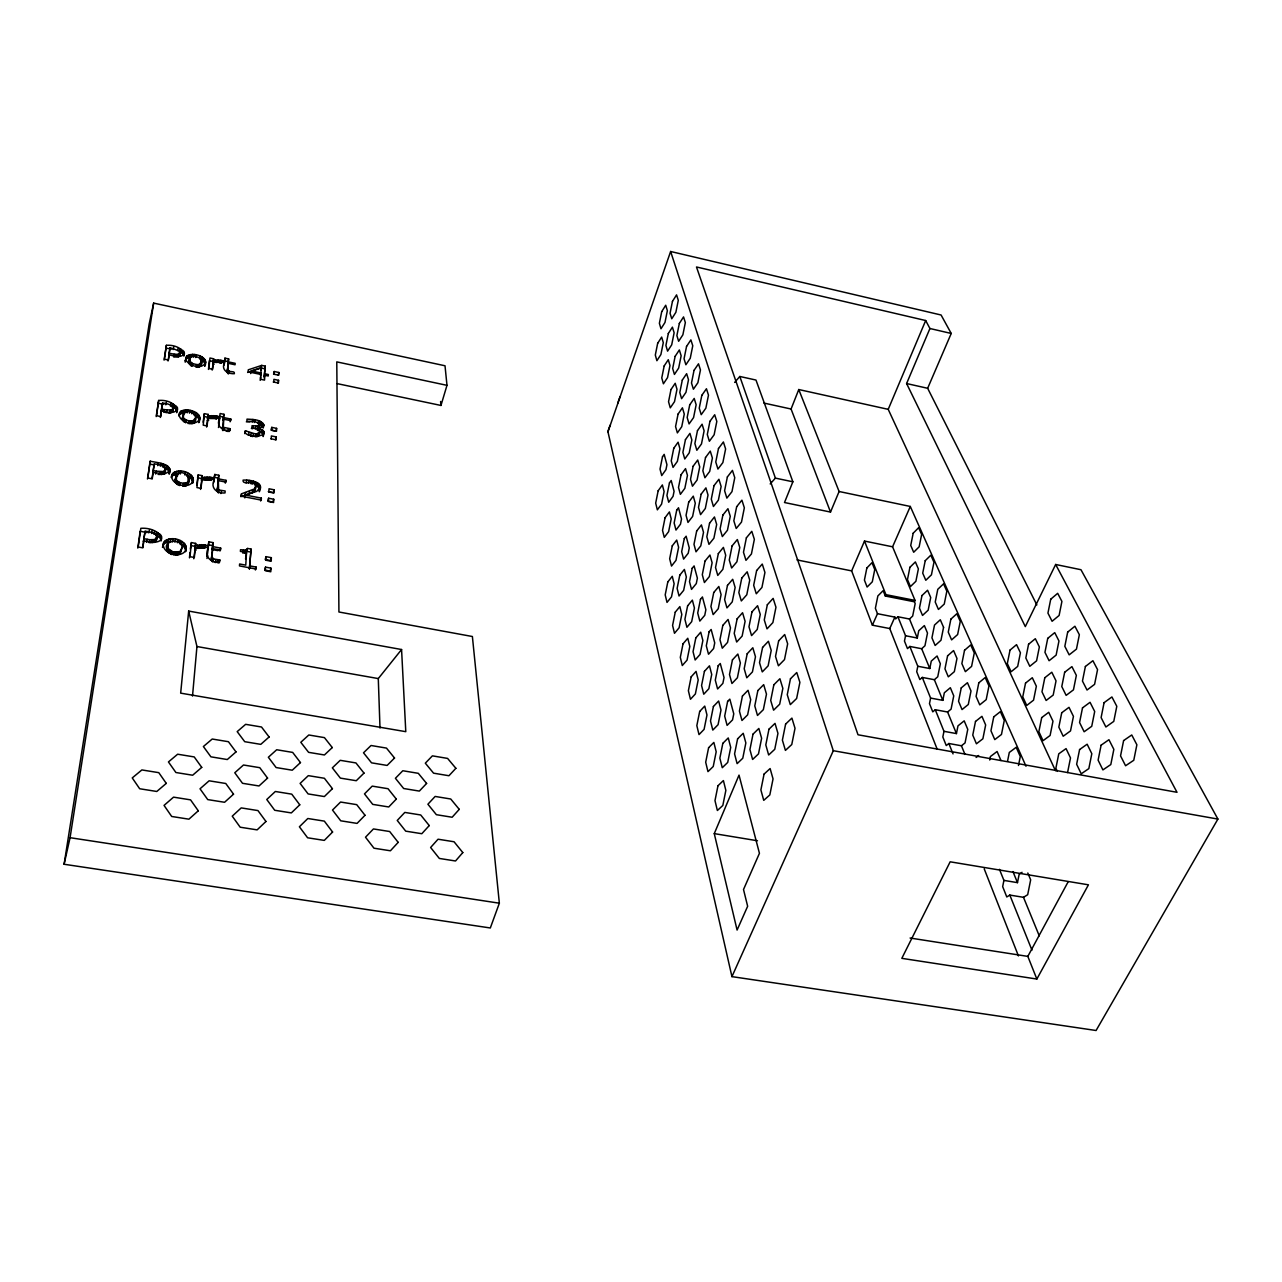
<?xml version="1.0" encoding="UTF-8"?>
<svg xmlns="http://www.w3.org/2000/svg" width="1282" height="1282" viewBox="0 0 1282 1282"><rect width="100%" height="100%" fill="white"/><g stroke="black" fill="none" stroke-linecap="round" stroke-linejoin="round"><path stroke-width="1.5" d="M228.276 363.351L227.17 372.229L228.276 363.351L235.071 364.761L235.183 363.319L228.388 361.893L228.645 358.912L224.959 358.143L224.078 363.784L224.959 358.143M223.565 419.182C223.885 427.178 221.273 440.127 223.565 419.182L230.68 420.624L230.808 419.038L223.693 417.579L223.965 414.31L220.119 413.525L219.174 419.551L219.462 416.265L223.308 417.051L223.036 420.336L223.693 417.579M218.373 480.622L218.677 492.929L217.107 491.006L218.373 480.622L225.856 482.096L226.001 480.333L218.517 478.875L218.821 475.269L214.783 474.468L213.774 480.91L214.783 474.468M270.919 568.134L270.774 571.772L265.342 570.746L265.502 567.125L270.919 568.134L270.149 571.051L264.749 570.041L265.502 567.125M271.351 557.67L271.207 561.228L265.823 560.218L265.983 556.644L271.351 557.67L270.582 560.555L265.214 559.545L265.983 556.644M273.723 499.243L273.595 502.512L268.435 501.502L268.595 498.233L273.723 499.243L272.986 502.063L267.858 501.07L268.595 498.233M274.108 489.788L273.979 493.009L268.867 492.016L269.012 488.779L274.108 489.788L273.387 492.592L268.291 491.599M271.239 438.909L271.367 435.944L276.255 436.938L276.143 439.902L270.678 438.684M276.608 428.364L276.495 431.281L271.624 430.287L271.752 427.371L276.608 428.364L275.918 431.072L271.063 430.095L271.752 427.371M273.771 382.036L273.899 379.344L278.563 380.321L278.45 383.014L273.226 381.988M278.883 372.501L278.771 375.161L273.579 374.168L274.252 371.524L278.883 372.501L278.21 375.129M212.636 548.568L212.011 556.933L213.645 559.016L212.924 561.965L211.274 559.865L212.636 548.568L220.52 550.058L220.68 548.103L212.812 546.629L213.149 542.639L208.87 541.821L208.165 544.754L212.427 545.555L212.091 549.545L217.988 550.667M274.124 374.184L274.252 371.524M244.814 497.897L245.535 495.06L261.352 498.137L261.256 500.108L241.353 496.23L241.513 493.826L254.717 488.827L255.839 485.157C253.403 479.564 242.378 485.718 243.083 480.125C249.686 479.66 264.749 481.679 259.301 491.759L259.317 487.993L254.557 484.628L255.262 481.824M265.278 366.139L264.22 376.411L265.278 366.139L261.704 365.402L248.291 369.809L248.147 371.78L261.047 374.488L260.775 379.328L264.541 380.113L264.797 375.273L268.259 375.995L268.339 374.488L264.877 373.767M250.134 565.955L256.144 567.077L256.047 569.016L239.478 565.923L239.606 563.984L245.759 565.138L246.513 552.558L240.407 551.404L240.519 549.722L245.631 550.138L247.586 548.44L251.08 549.097L249.381 568.888L251.08 549.097M260.198 380.369L260.39 377.132M257.394 430.464L258.083 427.595L262.105 427.194L263.884 425.32C261.56 419.118 252.57 419.551 247.009 419.118L246.881 421.265L254.573 421.49L259.349 423.605L258.692 426.025L252.041 425.704L251.945 427.419L258.243 429.246L259.942 431.842L259.429 433.14L255.983 434.117L245.391 430.816L244.718 433.572L245.679 430.88M260.47 375.626L261.432 367.549L251.304 370.915L250.663 373.575M245.551 559.064L246.513 552.558M245.391 430.816L245.247 433.012C251.016 439.021 275.085 435.463 258.083 427.739M213.645 559.016L219.751 559.913L219.575 562.077C211.322 563.183 203.598 556.708 208.357 547.767L205.457 547.222L205.633 545.267L208.517 545.812L207.812 548.744L208.037 546.084M223.885 427.403L230.055 428.685L229.911 430.448C223.116 431.024 215.488 426.377 219.687 418.397L217.075 417.852L217.219 416.265L219.831 416.794M218.821 475.269L217.828 481.695L218.517 478.875M228.645 358.912L227.763 364.553L228.388 361.893M207.123 556.548L208.357 547.767M218.613 425.928L219.687 418.397M208.517 545.812L208.87 541.821M214.463 478.074L211.706 477.529L211.562 479.292L214.302 479.821C209.831 488.266 217.523 493.746 225.007 492.929L225.151 490.99L219.366 490.077M224.703 361.107L222.219 360.595L222.074 362.037L224.574 362.566C220.632 370.129 228.148 374.088 234.366 373.703C235.343 370.033 228.34 373.254 227.811 369.553M192.508 696.062L196.947 646.529L188.678 611.065L401.57 649.525L405.785 731.669L180.666 693.145L188.678 611.065M204.912 545.219L204.207 548.151L194.784 548.408L195.505 545.475L204.912 545.219L204.687 547.67L195.313 547.462L193.774 558.76M196.803 484.981L198.213 474.869L202.284 475.67L201.418 480.397L202.107 477.545L211.033 477.465L210.841 479.676L201.931 479.34L200.537 489.42M203.133 422.163L204.367 413.653L208.245 414.439L207.428 418.893L208.085 416.137L216.562 416.201L216.386 418.204L207.924 417.756L206.626 427.066M213.373 361.812L212.636 369.264L208.902 368.479L209.96 358.015L213.661 358.8L212.876 363.014L213.501 360.338L221.594 360.514L221.433 362.341L213.373 361.812L212.187 370.081M194.784 548.408L195.697 543.408L191.403 542.59L190.345 549.049M195.313 547.462L194.335 557.478L189.992 556.676L191.403 542.59M195.505 545.475L195.697 543.408M201.931 479.34L201.05 488.378L196.931 487.561L198.213 474.869M202.107 477.545L202.284 475.67M207.924 417.756L207.123 425.945L203.213 425.143L204.367 413.653M208.085 416.137L208.245 414.439M213.501 360.338L213.661 358.8M189.448 557.862L189.976 552.574M208.453 369.424L209.335 360.691L213.036 361.46M142.655 547.318L143.792 540.828C172.189 547.606 161.756 526.79 140.828 528.312L138.216 546.997L142.847 547.863L143.792 540.828M152.013 478.571L154.273 463.924C159.288 464.308 169.32 466.472 164.304 473.587L158.071 474.468M152.702 473.491L154.273 463.924M160.346 417.435L161.484 410.817C186.339 417.916 177.044 398.766 158.664 400.465L156.18 416.586M168.038 360.979L169.112 354.81C192.909 361.636 183.695 343.961 166.372 345.323L164.08 360.162M145.106 531.277L143.424 541.677L145.106 531.277C150.523 531.565 160.939 534.065 155.667 541.565L149.065 542.671L149.738 539.706L154.705 539.562L156.997 537.158M161.484 410.817L160.715 416.554L156.532 415.705L158.664 400.465M162.558 403.029L161.099 411.875L162.558 403.029C167.221 403.51 176.9 405.384 172.125 412.131L168.006 413.06M169.112 354.81L168.407 360.018L164.433 359.184L166.372 345.323M170.073 347.71L168.727 355.931L170.073 347.71L180.009 351.22L179.224 356.332L177.829 356.973L178.438 354.297L179.833 353.656M137.799 548.103L140.155 531.277L147.045 532.575M147.462 479.003L150.202 461.167C156.42 462.818 173.903 463.106 169.112 474.132L170.089 470.238M150.202 461.167L147.847 477.994L152.238 478.859L153.087 472.529L164.849 473.811L169.769 471.263M446.985 385.337L336.781 361.877L338.929 611.995L472.385 636.513L499.355 903.201L490.317 927.976L64.1 864.26L149.161 324.025L153.664 303.113L445.014 365.771L446.985 385.337L440.96 405.449L337.166 383.622M64.1 864.26L70.077 837.691L153.664 303.113M917.8 666.255L929.787 668.531L931.277 661.111L937.078 655.983L940.347 663.788L937.735 676.784L934.354 679.7L922.287 677.425L919.851 679.556L916.71 671.688L917.8 666.255L909.835 646.448L907.48 648.612L904.467 641.08L905.541 635.744L897.897 616.754L895.621 618.934L894.884 617.107L877.481 613.709L875.382 608.293L877.866 595.922L883.17 590.649L885.317 596.034L914.419 601.787L915.172 603.598L912.672 616.049L909.499 619.03L897.897 616.754M930.604 698.081L929.482 703.642L932.767 711.847L935.283 709.731L947.59 712.007L951.084 709.138L953.744 695.87L950.347 687.713L944.337 692.777L942.815 700.357L930.604 698.081L922.287 677.425M943.969 731.317L942.831 736.99L946.26 745.563L948.856 743.496L961.42 745.771L965.042 742.935L967.766 729.362L964.192 720.853L957.991 725.852L956.436 733.592L943.969 731.317L935.283 709.731M989.736 760.018L990.425 756.524L997.092 751.508L1000.986 760.547M1007.524 761.348L1009.303 752.454L1016.193 747.31L1020.28 756.508L1018.485 765.498M999.447 869.324L1003.918 880.397L1002.668 886.631L1006.787 896.967L1009.815 895.076L1023.485 897.304L1027.683 894.724L1030.664 879.837L1027.811 872.994M1003.918 880.397L1017.475 882.641L1019.19 874.148L1022.058 872.321M1067.569 772.549L1070.502 757.934L1066.063 748.608L1058.772 753.816L1055.871 768.255L1057.33 771.379M905.541 635.744L917.287 638.019L918.745 630.76L924.37 625.584L927.495 633.068L924.947 645.775L921.662 648.724L909.835 646.448M173.182 349.553L173.775 346.877M175.906 354.425L174.192 354.201L173.583 356.893L175.297 357.117L175.906 354.425L178.438 354.297M177.605 350.691L178.198 348.015M163.92 412.435L164.545 409.663L171.291 410.096L173.326 408.189M165.827 404.824L166.436 402.051M176.692 357.149L177.285 354.457M179.897 348.656L179.304 351.332L183.166 353.912L183.855 356.075L184.464 353.383M166.195 412.852L166.82 410.08M178.647 356.7L180.009 351.22M179.224 356.332L180.329 351.877M180.762 352.037L181.371 349.361M182.156 352.935L182.749 350.258M171.083 403.221L170.458 405.993L175.217 408.365L176.996 411.778L177.621 409.006M155.683 474.068L156.324 471.199L163.423 471.552L165.586 469.404M157.718 465.638L158.375 462.77M169.448 413.076L170.089 410.304M183.166 353.912L183.775 351.236M170.666 412.868L171.291 410.096M183.759 354.954L184.368 352.278M172.237 406.65L172.862 403.894M171.516 412.548L172.141 409.775M172.958 406.715L172.701 410.961M172.125 412.131L173.278 407.42M160.378 466.215L161.035 463.363M173.775 407.404L174.4 404.631M186.259 548.76C183.406 559.689 160.538 554.144 163.615 542.815C169.16 534.097 190.04 540.155 185.553 551.709L186.227 547.061M192.3 354.377L186.771 356.108L185.185 360.963L187.124 358.015L191.691 357.053L192.3 354.377C198.582 354.201 208.998 358.271 204.687 366.315L205.569 361.155M185.217 362.213L186.114 357.085M186.162 358.784L186.771 356.108M159.962 474.677L160.619 471.808M175.217 408.365L175.858 405.609M187.124 358.015L187.733 355.338M163.247 463.988L162.606 466.84L167.589 469.388L169.432 473.106M161.5 474.661L162.141 471.792M176.291 409.423L176.916 406.65M188.406 357.47L189.015 354.793M146.549 542.27L147.222 539.305L149.738 539.706M148.76 532.895L149.433 529.947M176.9 410.56L177.525 407.788M176.692 412.708L177.333 409.936M162.766 474.42L163.423 471.552M164.465 467.545L165.122 464.693M189.944 357.149L190.569 354.473M189.656 359.088L189.656 364.376C184.287 348.88 211.834 358.944 198.325 367.245L198.95 364.569L201.771 361.62M163.663 474.052L164.32 471.183M189.047 361.78L190.265 357.406M189.239 363.591L189.848 360.899M190.842 356.813L189.656 360.082M164.304 473.587L165.538 468.571M166.067 468.347L166.724 465.494M151.564 533.488L152.238 530.54M185.842 409.952L181.05 411.089L178.711 415.801L180.409 413.862L185.217 412.724L185.842 409.952C192.588 409.599 203.357 414.198 198.806 422.659L199.752 417.163M190.89 362.405L190.281 365.098L192.108 366.267L192.717 363.575L190.265 361.7M179.384 414.711L180.025 411.939M191.098 365.723L191.707 363.03M167.589 469.388L168.246 466.52M180.409 413.862L181.05 411.089M151.068 542.863L151.757 539.898M193.614 357.181L194.223 354.505M153.904 534.145L154.577 531.197M168.711 470.51L169.352 467.658M181.772 413.237L182.397 410.464M152.686 542.815L153.359 539.85M169.336 471.76L169.993 468.892M195.745 357.534L196.354 354.858M183.39 412.852L184.015 410.096M183.695 413.301L183.022 420.784L182.413 417.932L183.695 413.301C190.473 406.955 201.819 419.166 192.124 423.781L192.765 421.009L195.745 417.74M154.032 542.526L154.705 539.562M156.548 531.934L155.875 534.882L160.33 538.103L161.083 540.94L161.756 537.991M182.605 419.935L183.246 417.147M184.287 412.66L182.413 417.932M154.978 542.094L155.667 539.145M156.612 535.363L156.324 540.107M155.667 541.565L156.965 536.229M184.32 418.781L183.679 421.57L184.544 422.243L185.185 419.47L183.663 418.012M196.034 367.277L196.659 364.601L198.95 364.569M157.558 535.732L158.247 532.783M171.884 474.628C169.336 484.997 190.409 490.173 193.358 480.365C193.117 470.638 172.653 466.488 171.227 477.497L173.022 475.334L178.086 473.987M171.948 476.279L172.605 473.427M197.252 367.341L197.877 364.665M173.022 475.334L173.679 472.465M187.236 412.836L187.877 410.064M200.329 356.059L199.72 358.736L203.822 361.508L204.944 363.832M159.16 536.854L159.833 533.905M185.602 422.82L186.243 420.031L185.185 419.47M174.448 474.628L175.105 471.76M199.239 366.989L199.864 364.312M201.146 358.992L201.146 364.312M201.338 359.537L201.963 356.861M160.33 538.103L161.003 535.139M199.992 366.572L200.617 363.88M200.954 362.453L201.562 359.777M189.464 413.189L190.105 410.416M200.569 365.979L201.178 363.303M160.987 539.45L161.676 536.501M176.163 474.18L176.82 471.327M202.732 360.466L203.357 357.806M176.451 474.869L176.419 483.763L175.105 479.788L176.451 474.869C185.505 466.135 195.858 485.878 182.765 486.198L183.438 483.33L187.829 482.32L189.127 479.548M188.278 423.653L188.935 420.865L192.765 421.009M175.297 481.984L175.954 479.115M191.675 413.733L192.316 410.977M175.73 482.929L176.403 480.061M203.822 361.508L204.447 358.848M177.269 476.471L178.743 471.135M189.72 423.861L190.361 421.089M204.559 362.63L205.184 359.954M191.002 423.909L191.643 421.137M163.615 542.815L162.526 547.398L164.384 541.469M177.99 481.631L177.317 484.5L178.422 485.109L179.095 482.24L177.092 480.894M194.271 411.666L193.63 414.439L197.925 417.403L199.095 419.919M180.217 474.084L180.874 471.231M163.711 544.417L165.538 540.379M193.085 423.493L193.742 420.72M195.329 415.288L195.986 412.516M193.886 423.012L194.527 420.24M164.849 543.344L166.356 542.526L167.045 539.578M179.736 485.606L180.409 482.737L179.095 482.24M194.479 422.355L195.12 419.583M196.787 416.281L197.428 413.525M166.356 542.526L168.166 542.014L168.855 539.049M167.702 545.283L168.359 548.728L172.573 551.629L171.868 554.593C151.885 539.257 193.47 534.642 178.807 554.593L181.788 547.927M167.013 548.247L168.439 542.991M197.925 417.403L198.566 414.647M167.205 550.667L167.894 547.702M184.88 474.997L185.553 472.145M167.67 551.693L168.359 548.728M198.694 418.621L199.335 415.865M170.891 538.825L170.202 541.773L168.166 542.014M168.375 552.622L169.08 549.658M184.111 486.215L184.784 483.362M187.605 472.882L186.932 475.734L191.435 478.923L192.685 483.234L193.358 480.365M169.336 553.407L170.025 550.443M185.297 486.054L185.97 483.202M172.445 541.821L173.134 538.873M214.847 362.678L215.472 360.018M186.307 485.718L186.98 482.849M188.47 476.375L188.454 482.401M170.49 554.064L171.195 551.1M188.726 476.632L189.383 473.779M187.156 485.173L187.829 482.32M188.246 480.173L188.919 477.321M187.781 484.452L188.454 481.583M216.53 362.55L217.155 359.889M174.913 542.158L175.602 539.209M190.233 477.705L190.906 474.869M218.036 362.598L218.661 359.938M173.471 554.978L174.16 552.013L179.512 551.629M191.435 478.923L192.108 476.071M220.103 360.146L219.478 362.806L220.969 363.175L221.594 360.514M177.365 542.751L178.054 539.802M192.236 480.253L192.909 477.401M175.057 555.186L175.762 552.222M220.328 362.998L220.969 360.338M192.653 481.679L193.326 478.827M221.578 363.255L222.219 360.595M176.483 555.186L177.188 552.238M180.217 540.571L179.528 543.52L184.255 546.981L185.521 550.01M210.152 415.753L209.495 418.493L214.35 418.557L215.007 415.817M177.733 554.994L178.438 552.029M181.403 544.497L182.108 541.549M211.258 418.333L211.915 415.576M223.949 365.226L224.574 362.566M179.704 553.984L180.393 551.02M180.377 553.151L181.083 550.202M212.844 418.349L213.501 415.608M183.006 545.651L183.711 542.719M184.255 546.981L184.961 544.033M215.248 418.765L215.905 416.009M227.218 370.979L227.859 368.319M185.089 548.424L185.794 545.475M215.905 418.942L216.562 416.201M199.784 418.557C196.755 427.371 177.269 422.547 179.336 413.028M216.562 419.006L217.219 416.265M228.196 370.466L227.555 373.142L228.597 373.863L229.238 371.187M227.972 373.527L228.613 370.851M204.287 477.08L203.598 479.933L209.655 480.109L210.344 477.273M205.457 479.708L206.146 476.872M218.469 427.515L219.126 424.759M207.123 479.708L207.796 476.872M223.308 417.051L223.965 414.31M208.71 479.917L209.399 477.08M222.443 427.387L223.1 424.646M222.379 428.765L223.052 426.009M210.344 480.301L211.033 477.465M222.78 429.758L223.453 426.986M211.033 480.365L211.706 477.529M223.869 430.528L224.542 427.771M197.091 547.863L197.797 544.914M213.613 482.673L214.302 479.821M199.047 547.574L199.752 544.642M230.135 421.778L230.808 419.038M226.001 431.137L227.843 431.377L228.517 428.621M200.793 547.542L201.514 544.61M229.815 428.637L229.141 431.393L227.843 431.377M229.382 431.441L230.055 428.685M202.476 547.751L203.197 544.818M217.171 489.5L217.86 486.647M217.107 491.006L217.812 488.154M203.469 547.943L204.175 545.01M217.523 492.08L218.228 489.243M205.617 362.437C202.428 369.921 188.358 366.171 185.826 359.521M217.988 492.528L218.677 489.676M204.912 548.199L205.633 545.267M220.905 493.554L221.594 490.718M206.947 558.503L207.668 555.555M225.295 483.17L226.001 480.333M212.427 545.555L213.149 542.639M212.091 549.545L212.812 546.629M211.354 558.199L212.075 555.25M211.274 559.865L212.011 556.933M211.722 561.051L212.443 558.119M212.187 561.548L212.924 558.599M247.634 372.469L261.047 368.03L261.704 365.402M260.022 421.313L258.002 428.765L258.676 426.345M260.775 370.178L261.432 367.549M215.264 562.622L216.001 559.689M248.42 435.239L249.109 432.499M219.943 551.036L220.68 548.103M217.315 562.83L218.052 559.897M252.201 422.163L252.891 419.438M264.14 377.918L264.797 375.273M218.757 562.814L219.494 559.881M219.014 562.862L219.751 559.913M251.272 433.268L250.583 436.008L252.762 436.553L253.451 433.813M253.387 425.993L252.714 428.717L251.368 428.444M254.317 422.531L255.006 419.807M255.23 429.069L255.903 426.329M258.579 420.736L257.89 423.461L263.066 427.13L263.755 424.406M255.294 436.874L255.983 434.117M257.233 428.973L257.922 426.249M241.513 493.826L240.792 496.663L251.993 492.769L255.07 490.541L255.118 487.961M256.464 436.842L257.153 434.085M258.579 428.428L259.669 424.134M258.932 427.98L259.749 424.695M258.131 433.893L257.442 436.633L259.108 435.319L258.291 432.499M260.631 424.679L261.32 421.954M246.112 482.993L246.817 480.173M260.118 428.476L259.429 431.201L262.89 433.733L263.179 436.537L264.092 432.819M259.172 433.781L259.861 431.056M258.74 435.88L259.942 431.842M261.784 425.464L262.473 422.74M244.974 495.397L245.679 492.56M248.42 483.202L249.141 480.381M262.586 426.265L263.275 423.557M261.416 432.29L262.105 429.55M263.195 428.044L263.884 425.32M262.249 432.963L262.938 430.239M262.89 433.733L263.595 431.008M251.32 480.734L250.615 483.538L252.698 484.035L253.419 481.215M263.307 434.598L263.996 431.874M248.804 494.083L249.525 491.246M277.89 382.965L278.563 380.321M251.993 492.769L252.714 489.932M253.996 491.647L254.717 488.827M256.144 485.333L256.865 482.529M255.07 490.541L256.192 486.455M257.49 486.15L258.211 483.346M258.563 487.048L259.285 484.227M243.516 550.154L242.779 553.055L245.631 552.846L247.586 548.44M259.317 487.993L260.022 485.173M259.733 488.971L260.454 486.166M244.894 553.039L245.631 550.138M245.631 552.846L246.384 549.946M246.208 552.494L246.961 549.593M275.566 439.662L276.255 436.938M260.631 500.974L261.352 498.137M255.39 569.993L256.144 567.077M260.567 487.208L256.753 491.343L245.535 495.06M175.105 479.788L176.435 477M1055.647 564.481L1177.004 792.292L858.011 734.778L696.479 266.976L925.684 320.532L929.931 328.512L906.598 383.542L1025.312 626.61L1055.647 564.481L1080.966 569.721L1217.9 819.07L1096.078 1030.504L731.942 976.628L607.956 431.826L670.63 251.496L941.084 315.003L951.228 333.464L927.655 388.286L1036.85 604.928M734.666 382.421L739.81 376.475L755.979 380.049L792.869 481.792L784.504 502.528L830.512 512.063L791.074 409.022L798.766 389.536L888.218 409.343L1055.471 770.706M830.512 512.063L839.101 491.503L798.766 389.536M888.218 409.343L925.684 320.532M714.266 833.621L739.025 775.113L759.441 853.315L743.512 889.516L747.646 906.262L737.086 930.059L714.266 833.621L757.47 840.752M937.222 749.313L889.756 628.549L872.385 625.183L851.649 570.891L864.501 541.068L892.576 546.805L915.044 600.425L914.419 601.787M892.576 546.805L910.3 506.454L839.101 491.503M872.385 625.183L877.481 613.709M885.317 596.034L885.926 594.656L864.501 541.068M731.942 976.628L833.3 750.707L670.63 251.496M889.756 628.549L894.884 617.107M1036.85 979.047L1088.434 884.82L950.154 861.808L901.823 958.343L1036.85 979.047L1027.827 956.388L1068.146 881.808M380.001 728.048L378.286 678.579L401.57 649.525M167.75 545.94L168.439 545.122M770.194 483.939L775.402 478.122L792.869 481.792M976.115 757.47L978.679 755.499M194.592 550.395L196.242 549.978M207.267 420.512L208.758 420.208M212.732 364.489L214.158 364.232M246.336 421.842L249.974 421.938M183.438 483.33L180.409 482.737M70.077 837.691L499.355 903.201M910.092 938.023L1027.827 956.388M196.659 364.601L192.717 363.575M196.947 646.529L378.286 678.579M833.3 750.707L1217.9 819.07M174.192 354.201L169.32 353.239M246.849 551.34L250.327 551.997M190.697 545.523L194.992 546.34M144.097 538.712L147.222 539.305M197.524 477.721L201.611 478.523M153.359 470.606L156.324 471.199M149.561 464.02L154.449 464.997M214.094 477.289L218.132 478.09M885.926 594.656L915.044 600.425M797.003 559.93L851.649 570.891M203.71 416.41L207.588 417.195M161.724 409.086L164.545 409.663M158.055 403.237L163.888 404.423M165.779 347.999L171.323 349.169M261.047 368.03L264.621 368.783M224.334 360.803L228.02 361.572M251.304 370.915L261.127 372.982M763.96 403.077L791.074 409.022M906.598 383.542L927.655 388.286M929.931 328.512L951.228 333.464M172.573 551.629L174.16 552.013M188.935 420.865L186.243 420.031M178.807 353.287L179.768 355.258M910.3 506.454L1026.017 766.251M909.499 619.03L917.287 638.019M921.662 648.724L929.787 668.531M934.354 679.7L942.815 700.357M947.59 712.007L956.436 733.592M961.42 745.771L964.977 754.441M1012.94 871.568L1017.475 882.641M1023.485 897.304L1039.269 935.844M948.856 743.496L953.055 753.912M1009.815 895.076L1031.962 950.154M984.207 868.843L1018.437 955.907M739.81 376.475L775.402 478.122M194.896 418.477L195.104 420.512M440.591 401.49L440.96 405.449M164.881 471.439L164.929 472.273M617.988 402.965A146.196 63.651 21.1 0 1 620.376 396.234M607.956 431.826A145.042 64.997 21.1 0 1 610.392 424.951M946.837 591.194L944.257 604.062L938.44 609.447L935.235 602.027L937.783 589.303L943.568 583.839L946.837 591.194M943.568 627.331L940.972 640.263L935.139 645.471L931.934 637.843L934.514 625.055L940.299 619.767L943.568 627.331M950.875 619.142L948.263 632.138L951.613 639.878L957.638 634.542L960.266 621.401L956.853 613.725L950.875 619.142M947.59 655.807L944.962 668.867L948.311 676.832L954.337 671.672L956.981 658.467L953.584 650.567L947.59 655.807M964.529 650.295L961.869 663.579L965.362 671.656L971.596 666.384L974.288 652.939L970.73 644.926L964.529 650.295M961.244 687.905L958.551 701.254L962.045 709.571L968.295 704.491L971.003 690.982L967.445 682.713L961.244 687.905M978.807 682.825L976.083 696.414L979.736 704.86L986.195 699.652L988.951 685.918L985.217 677.537L978.807 682.825M975.506 721.446L972.766 735.099L976.419 743.8L982.877 738.785L985.65 724.971L981.932 716.334L975.506 721.446M993.742 716.862L990.954 730.772L994.768 739.602L1001.466 734.474L1004.287 720.404L1000.377 711.638L993.742 716.862M1010.024 650.102L1007.315 663.579L1011.113 671.768L1017.684 666.416L1020.424 652.778L1016.546 644.654L1010.024 650.102M1028.565 644.269L1025.824 657.987L1029.799 666.303L1036.593 660.823L1039.365 646.945L1035.327 638.708L1028.565 644.269M1025.536 683.098L1022.764 696.879L1026.738 705.453L1033.548 700.164L1036.353 686.223L1032.298 677.729L1025.536 683.098M1050.727 599.223L1047.939 613.117L1052.089 621.273L1059.108 615.472L1061.913 601.418L1057.682 593.326L1050.727 599.223M1047.747 638.34L1044.942 652.314L1049.093 660.727L1056.128 655.118L1058.964 640.984L1054.733 632.635L1047.747 638.34M1044.798 677.745L1041.978 691.783L1046.128 700.469L1053.195 695.068L1056.031 680.87L1051.801 672.233L1044.798 677.745M1041.705 717.6L1038.869 731.702L1043.035 740.675L1050.102 735.483L1052.971 721.205L1048.724 712.295L1041.705 717.6M1067.682 632.09L1064.829 646.32L1069.172 654.862L1076.463 649.109L1079.348 634.718L1074.909 626.241L1067.682 632.09M1064.653 672.265L1061.784 686.559L1066.143 695.373L1073.451 689.844L1076.351 675.374L1071.912 666.624L1064.653 672.265M1061.72 712.76L1058.836 727.134L1063.195 736.237L1070.518 730.916L1073.435 716.382L1068.996 707.343L1061.72 712.76M1085.389 666.496L1082.457 681.062L1087.024 690.02L1094.588 684.348L1097.552 669.605L1092.905 660.711L1085.389 666.496M1082.505 707.872L1079.572 722.519L1084.139 731.766L1091.735 726.317L1094.7 711.494L1090.053 702.312L1082.505 707.872M1079.588 749.553L1076.64 764.264L1081.223 773.815L1088.835 768.607L1091.815 753.704L1087.152 744.217L1079.588 749.553M1104.09 702.664L1101.11 717.583L1105.885 726.99L1113.77 721.397L1116.798 706.302L1111.911 696.959L1104.09 702.664M1101.11 745.179L1098.113 760.178L1102.905 769.905L1110.805 764.553L1113.85 749.361L1108.946 739.714L1101.11 745.179M1123.609 740.579L1120.548 755.883L1125.58 765.755L1133.769 760.274L1136.878 744.778L1131.75 734.971L1123.609 740.579M661.72 311.606L659.381 323.304L660.983 328.769L664.989 322.455L667.361 310.645L665.711 305.244L661.72 311.606M657.666 343.304L655.31 355.066L656.897 360.707L660.903 354.521L663.291 342.663L661.656 337.086L657.666 343.304M672.457 301.382L670.053 313.273L671.752 318.769L675.87 312.311L678.29 300.309L676.559 294.876L672.457 301.382M668.307 333.528L665.919 345.467L667.585 351.14L671.704 344.826L674.124 332.775L672.409 327.15L668.307 333.528M664.172 365.947L661.768 377.934L663.419 383.799L667.537 377.613L669.973 365.514L668.275 359.713L664.172 365.947M679.332 323.449L676.88 335.58L678.643 341.284L682.873 334.826L685.341 322.583L683.546 316.926L679.332 323.449M675.133 356.332L672.681 368.511L674.428 374.424L678.659 368.094L681.143 355.787L679.348 349.954L675.133 356.332M670.999 389.52L668.547 401.747L670.278 407.852L674.508 401.667L676.992 389.311L675.213 383.286L670.999 389.52M662.506 456.745L660.022 469.068L661.72 475.574L665.951 469.677L666.944 464.709L664.172 454.373L662.506 456.745M686.543 346.428L684.059 358.8L685.886 364.761L690.245 358.271L692.761 345.771L690.886 339.89L686.543 346.428M658.163 490.766L655.679 503.153L657.362 509.851L661.576 504.114L664.092 491.599L662.361 484.949L658.163 490.766M682.296 380.097L679.797 392.516L681.607 398.67L685.966 392.324L688.498 379.776L686.639 373.687L682.296 380.097M678.082 414.054L675.566 426.537L677.377 432.899L681.736 426.714L684.268 414.102L682.425 407.804L678.082 414.054M673.755 448.299L671.239 460.847L673.034 467.401L677.377 461.376L679.925 448.7L678.098 442.21L673.755 448.299M669.46 482.881L666.928 495.477L668.707 502.24L673.05 496.358L674.076 491.294L671.191 480.51L669.46 482.881M694.027 370.37L691.495 382.998L693.402 389.199L697.889 382.709L700.453 369.937L698.498 363.816L694.027 370.37M665.07 517.736L662.522 530.379L664.284 537.366L668.627 531.645L671.207 518.873L669.396 511.935L665.07 517.736M689.732 404.824L687.168 417.515L689.075 423.925L693.562 417.595L696.142 404.775L694.203 398.43L689.732 404.824M685.453 439.63L682.889 452.37L684.764 458.988L689.251 452.818L691.847 439.934L689.924 433.38L685.453 439.63M681.079 474.709L678.498 487.497L680.373 494.339L684.844 488.33L687.456 475.398L685.533 468.619L681.079 474.709M676.72 510.14L674.14 522.992L675.983 530.059L680.47 524.194L681.511 519.018L678.498 507.768L676.72 510.14M701.831 395.305L699.235 408.205L701.222 414.679L705.853 408.189L708.481 395.144L706.446 388.75L701.831 395.305M672.265 545.844L669.669 558.76L671.512 566.051L675.983 560.362L678.611 547.302L676.72 540.075L672.265 545.844M697.472 430.624L694.876 443.572L696.847 450.27L701.478 443.941L704.106 430.848L702.087 424.214L697.472 430.624M667.81 581.916L665.198 594.88L667.009 602.396L671.496 596.883L674.124 583.759L672.265 576.307L667.81 581.916M693.113 466.263L690.501 479.276L692.456 486.198L697.087 480.029L699.732 466.872L697.712 460.03L693.113 466.263M688.674 502.224L686.046 515.3L687.985 522.431L692.617 516.438L695.277 503.217L693.274 496.15L688.674 502.224M684.3 538.568L681.655 551.709L683.594 559.08L688.21 553.247L689.267 547.943L686.126 536.213L684.3 538.568M709.94 421.329L707.295 434.502L709.363 441.264L714.138 434.774L716.814 421.441L714.699 414.759L709.94 421.329M679.78 575.185L677.12 588.39L679.043 595.986L683.659 590.345L686.335 576.996L684.38 569.448L679.78 575.185M705.517 457.53L702.857 470.766L704.924 477.753L709.699 471.423L712.391 458.043L710.276 451.136L705.517 457.53M675.245 612.171L672.585 625.424L674.492 633.276L679.107 627.795L681.8 614.399L679.845 606.61L675.245 612.171M701.174 494.115L698.498 507.416L700.549 514.627L705.324 508.489L708.017 495.044L705.917 487.881L701.174 494.115M696.671 530.988L693.995 544.353L696.014 551.805L700.789 545.844L703.514 532.334L701.43 524.931L696.671 530.988M692.2 568.263L689.508 581.675L691.527 589.383L696.286 583.598L697.376 578.182L694.091 565.923L692.2 568.263M718.481 448.524L715.773 461.985L717.936 469.052L722.872 462.578L725.612 448.956L723.385 441.97L718.481 448.524M687.617 605.825L684.909 619.318L686.912 627.267L691.671 621.674L694.427 608.021L692.36 600.136L687.617 605.825M714.01 485.654L711.286 499.195L713.433 506.502L718.369 500.188L721.125 486.503L718.914 479.276L714.01 485.654M683.034 643.788L680.309 657.346L682.296 665.534L687.056 660.118L689.812 646.416L687.777 638.276L683.034 643.788M709.555 523.184L706.831 536.789L708.962 544.337L713.898 538.216L716.67 524.466L714.459 516.983L709.555 523.184M705.036 561.051L702.296 574.721L704.411 582.525L709.347 576.596L712.119 562.766L709.94 555.042L705.036 561.051M700.469 599.287L697.712 613.02L699.828 621.081L704.747 615.328L705.869 609.783L702.424 596.963L700.469 599.287M727.375 476.936L724.602 490.718L726.862 498.105L731.974 491.647L734.762 477.705L732.439 470.398L727.375 476.936M695.822 637.859L693.049 651.657L695.148 659.974L700.068 654.429L702.873 640.471L700.725 632.218L695.822 637.859M722.872 515.076L720.083 528.921L722.343 536.565L727.439 530.283L730.259 516.293L727.936 508.714L722.872 515.076M691.174 676.848L688.386 690.71L690.453 699.283L695.373 693.947L698.193 679.909L696.062 671.399L691.174 676.848M718.337 553.584L715.532 567.509L717.776 575.41L722.872 569.32L725.708 555.25L723.401 547.414L718.337 553.584M713.754 592.476L710.933 606.466L713.161 614.623L718.257 608.742L721.093 594.608L718.817 586.499L713.754 592.476M709.122 631.754L706.302 645.808L708.513 654.237L713.593 648.564L714.731 642.891L711.141 629.462L709.122 631.754M736.669 506.678L733.833 520.78L736.221 528.505L741.493 522.078L744.345 507.816L741.909 500.156L736.669 506.678M704.411 671.383L701.575 685.501L703.754 694.219L708.85 688.738L711.718 674.46L709.475 665.807L704.411 671.383M732.118 545.86L729.266 560.026L731.637 568.022L736.91 561.788L739.778 547.462L737.358 539.53L732.118 545.86M699.684 711.446L696.831 725.628L699.01 734.618L704.09 729.362L706.975 715.003L704.747 706.078L699.684 711.446M727.471 585.393L724.618 599.639L726.958 607.908L732.23 601.883L735.131 587.477L732.711 579.272L727.471 585.393M722.824 625.36L719.955 639.67L722.279 648.227L727.551 642.41L730.468 627.924L728.08 619.446L722.824 625.36M718.176 665.759L715.292 680.149L717.6 688.979L722.872 683.37L724.042 677.569L720.26 663.483L718.176 665.759M746.38 537.815L743.48 552.238L745.964 560.346L751.428 553.952L754.361 539.337L751.797 531.309L746.38 537.815M713.401 706.51L710.5 720.965L712.792 730.099L718.064 724.699L720.997 710.068L718.641 701.014L713.401 706.51M741.765 578.086L738.849 592.588L741.317 600.97L746.781 594.784L749.73 580.105L747.182 571.788L741.765 578.086M708.609 747.694L705.693 762.229L707.968 771.652L713.241 766.492L716.189 751.781L713.85 742.422L708.609 747.694M737.15 618.789L734.217 633.372L736.669 642.042L742.134 636.08L745.098 621.321L742.566 612.716L737.15 618.789M732.439 659.893L729.49 674.54L731.942 683.514L737.39 677.777L740.371 662.938L737.855 654.028L732.439 659.893M727.631 701.382L724.683 716.109L727.102 725.388L732.551 719.875L733.769 713.85L729.827 699.123L727.631 701.382M756.636 570.506L753.672 585.281L756.284 593.79L761.941 587.444L764.937 572.477L762.261 564.048L756.636 570.506M722.824 743.336L719.859 758.143L722.263 767.726L727.711 762.437L730.724 747.454L728.256 737.935L722.824 743.336M751.957 611.931L748.976 626.786L751.572 635.6L757.229 629.478L760.258 614.431L757.582 605.697L751.957 611.931M717.968 785.738L714.987 800.625L717.375 810.512L722.824 805.465L725.852 790.385L723.401 780.562L717.968 785.738M747.198 653.756L744.201 668.707L746.781 677.809L752.438 671.912L755.467 656.785L752.822 647.747L747.198 653.756M742.422 696.062L739.41 711.077L741.974 720.5L747.63 714.843L750.691 699.635L748.047 690.277L742.422 696.062M737.599 738.817L734.57 753.912L737.118 763.655L742.775 758.239L745.852 742.935L743.223 733.272L737.599 738.817M767.325 604.767L764.28 619.927L767.021 628.869L772.886 622.571L775.963 607.235L773.142 598.373L767.325 604.767M762.582 647.426L759.521 662.65L762.261 671.912L768.126 665.855L771.219 650.423L768.415 641.256L762.582 647.426M757.854 690.565L754.778 705.885L757.486 715.468L763.351 709.651L766.476 694.139L763.687 684.636L757.854 690.565M753.015 734.137L749.922 749.537L752.614 759.457L758.495 753.896L761.62 738.288L758.848 728.448L753.015 734.137M778.639 640.856L775.514 656.4L778.414 665.807L784.504 659.589L787.661 643.836L784.696 634.526L778.639 640.856M773.847 684.796L770.706 700.437L773.591 710.18L779.68 704.203L782.853 688.386L779.905 678.723L773.847 684.796M768.96 729.202L765.803 744.906L768.655 755.002L774.761 749.297L777.95 733.368L775.017 723.368L768.96 729.202M764.056 774.12L760.883 789.92L763.735 800.353L769.825 794.92L773.046 778.911L770.113 768.543L764.056 774.12M790.465 678.771L787.26 694.716L790.305 704.635L796.635 698.498L799.888 682.345L796.763 672.521L790.465 678.771M785.61 724.09L782.389 740.131L785.417 750.403L791.763 744.538L795.016 728.288L791.907 718.096L785.61 724.09M866.856 567.974L864.421 580.089L867.113 587.044L872.305 581.804L874.757 569.561L872.016 562.67L866.856 567.974M913.185 533.216L910.733 545.443L913.681 552.254L919.146 546.805L921.63 534.466L918.617 527.703L913.185 533.216M909.932 567.285L907.464 579.56L910.428 586.595L915.893 581.291L918.377 568.888L915.38 561.917L909.932 567.285M925.235 560.683L922.719 573.15L925.796 580.265L931.437 574.833L933.969 562.237L930.844 555.186L925.235 560.683M921.966 595.569L919.45 608.101L922.527 615.424L928.168 610.168L930.716 597.508L927.575 590.249L921.966 595.569M462.802 852.578L455.527 860.991L439.341 858.443L430.624 847.498L438.043 839.213L454.052 841.761L462.802 852.578M459.26 809.343L452.145 817.243L436.377 814.695L427.9 804.231L435.143 796.442L450.735 799.007L459.26 809.343M429.246 825.576L421.81 833.717L405.721 831.153L397.244 820.448L404.808 812.419L420.72 814.983L429.246 825.576M398.189 842.37L390.417 850.783L373.975 848.203L365.514 837.21L373.431 828.941L389.68 831.521L398.189 842.37M455.879 768.303L448.94 775.738L433.572 773.174L425.32 763.175L432.403 755.851L447.594 758.415L455.879 768.303M426.602 783.446L419.342 791.09L403.654 788.51L395.417 778.286L402.804 770.738L418.301 773.318L426.602 783.446M396.314 799.087L388.734 806.971L372.725 804.375L364.489 793.895L372.213 786.122L388.029 788.718L396.314 799.087M365.001 815.272L357.069 823.397L340.724 820.801L332.503 810.048L340.563 802.035L356.716 804.647L365.001 815.272M332.583 832.018L324.298 840.399L307.6 837.787L299.395 826.778L307.824 818.509L324.33 821.121L332.583 832.018M394.536 758.015L387.132 765.434L371.54 762.838L363.511 752.806L371.043 745.499L386.475 748.095L394.536 758.015M363.992 773.094L356.268 780.722L340.355 778.11L332.358 767.854L340.211 760.322L355.947 762.934L363.992 773.094M332.423 788.67L324.362 796.555L308.113 793.927L300.116 783.414L308.321 775.642L324.394 778.27L332.423 788.67M299.764 804.808L291.335 812.916L274.733 810.272L266.768 799.503L275.342 791.491L291.751 794.151L299.764 804.808M265.951 821.49L257.137 829.871L240.183 827.211L232.25 816.169L241.208 807.9L257.954 810.577L265.951 821.49M332.278 747.566L324.426 754.97L308.593 752.342L300.805 742.294L308.802 734.987L324.442 737.631L332.278 747.566M300.469 762.582L292.264 770.21L276.111 767.549L268.355 757.261L276.688 749.746L292.665 752.406L300.469 762.582M267.569 778.11L259.012 785.962L242.506 783.302L234.782 772.758L243.484 765.001L259.781 767.678L267.569 778.11M233.532 794.167L224.574 802.276L207.732 799.599L200.024 788.799L209.126 780.802L225.776 783.494L233.532 794.167M198.277 810.801L188.919 819.182L171.692 816.474L164.048 805.4L173.551 797.148L190.553 799.856L198.277 810.801M269.108 736.974L260.775 744.361L244.718 741.685L237.186 731.621L245.647 724.33L261.512 727.006L269.108 736.974M236 751.909L227.299 759.537L210.905 756.829L203.389 746.525L212.219 739.025L228.436 741.717L236 751.909M201.739 767.373L192.653 775.225L175.906 772.517L168.439 761.941L177.653 754.217L194.207 756.925L201.739 767.373M166.275 783.382L156.789 791.475L139.674 788.75L132.254 777.918L141.869 769.937L158.792 772.661L166.275 783.382"/></g></svg>
